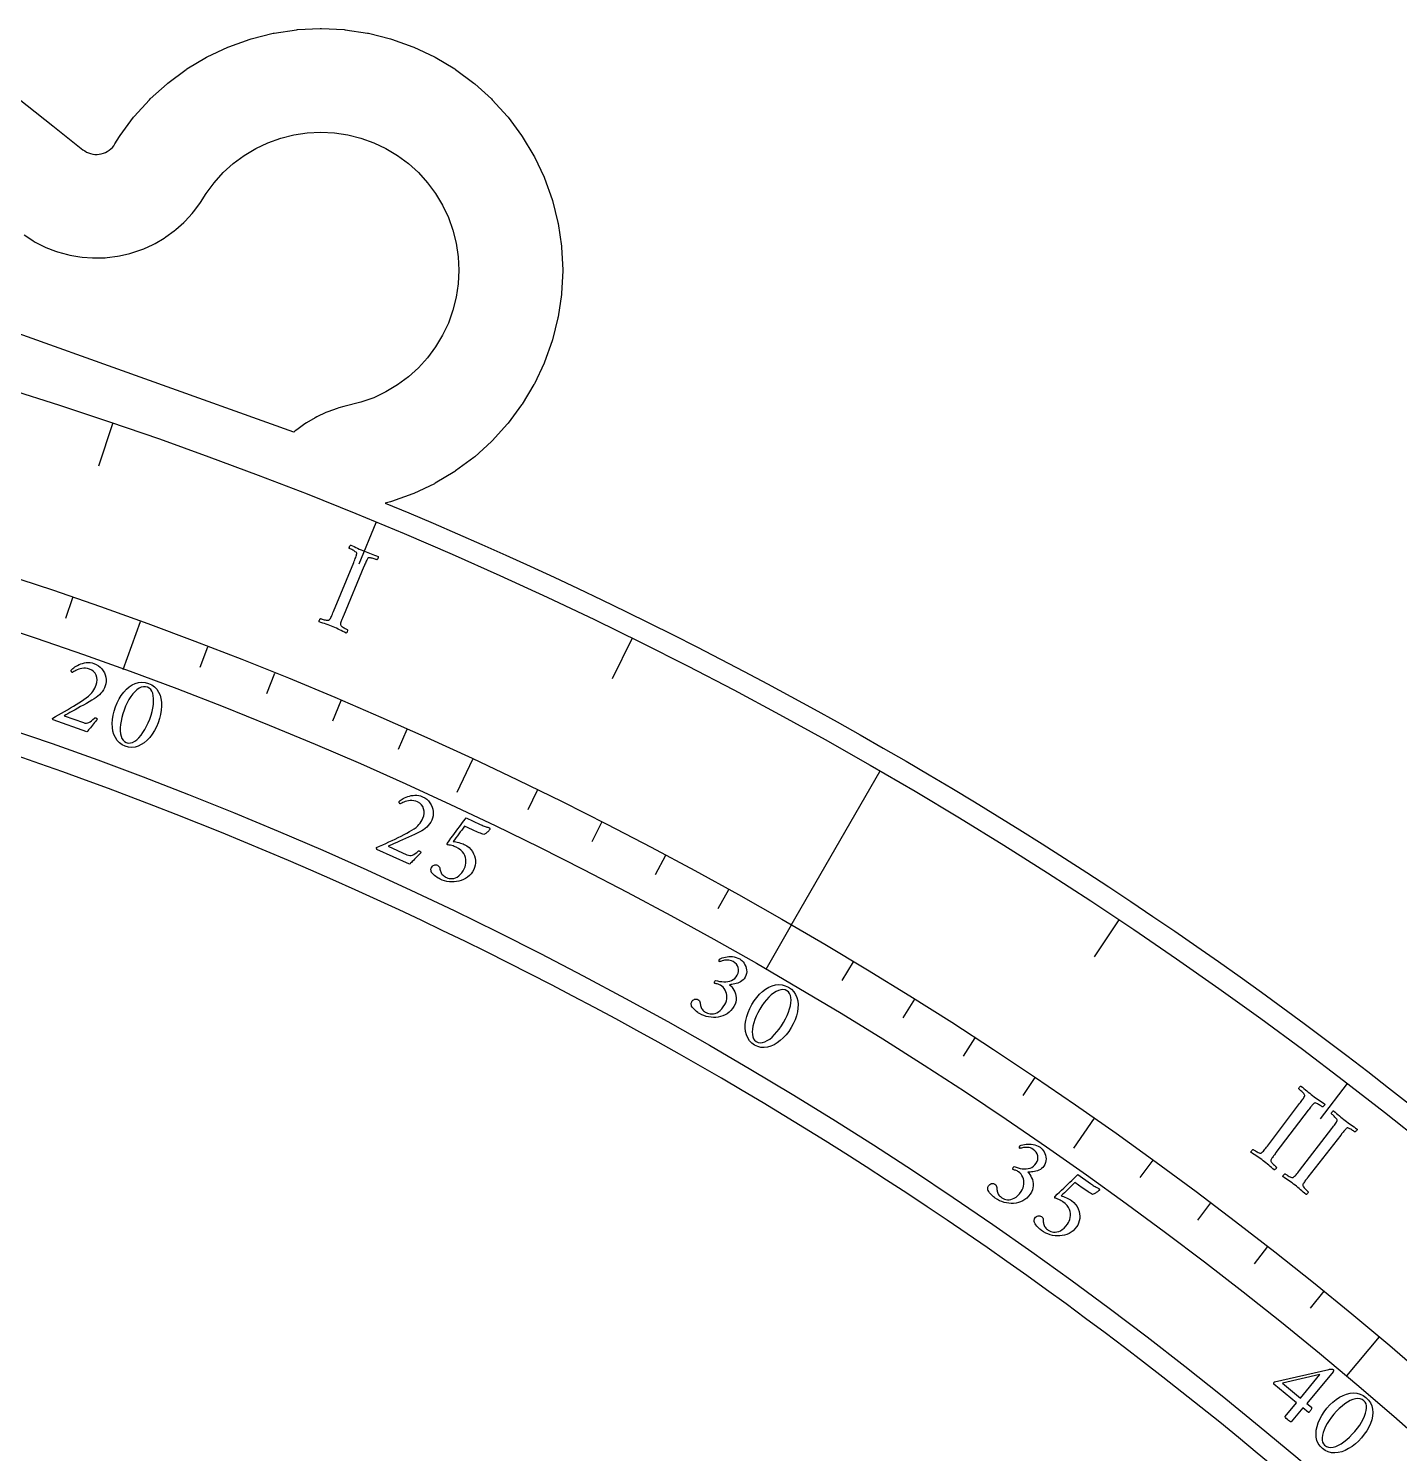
# Model space of a CAD drawing. Header units: millimetres. Extents: x -60 to 60, y -60 to 77.
# Drawn here: x 18.02 to 37.06, y 42.22 to 62.02 of the extents above; entities that cross this region are included whole.
import ezdxf

# ---------------------------------------------------------------- set-up
doc = ezdxf.new("R2010")
doc.units = ezdxf.units.MM
for name, color, linetype in [('CUT_INNER', 6, 'Continuous'), ('CUT_OUTER', 1, 'Continuous'), ('ENGRAVE', 7, 'Continuous'), ('ENGRAVE_FINE', 8, 'Continuous'), ('TEXT', 5, 'Continuous')]:
    doc.layers.add(name, color=color, linetype=linetype)

msp = doc.modelspace()

# ---------------------------------------------------------------- linework, layer by layer
at = {"layer": 'CUT_INNER'}
msp.add_lwpolyline([(35.3464, 42.0077), (35.0879, 42.2238), (34.8282, 42.4383), (34.5671, 42.6512), (34.3048, 42.8625), (34.0411, 43.0722), (33.7762, 43.2802), (33.51, 43.4867), (33.2426, 43.6914), (32.9738, 43.8946), (32.7039, 44.0961), (32.4327, 44.2959), (32.1603, 44.4941), (31.8867, 44.6906), (31.6119, 44.8854), (31.3359, 45.0785), (31.0587, 45.27), (30.7803, 45.4597), (30.5008, 45.6477), (30.2201, 45.834), (29.9383, 46.0185), (29.6554, 46.2014), (29.3714, 46.3825), (29.0862, 46.5618), (28.8, 46.7394), (28.5126, 46.9152), (28.2242, 47.0893), (27.9348, 47.2616), (27.6443, 47.4321), (27.3527, 47.6008), (27.0601, 47.7678), (26.7665, 47.9329), (26.4719, 48.0962), (26.1763, 48.2578), (25.8797, 48.4175), (25.5821, 48.5754), (25.2836, 48.7314), (24.9841, 48.8856), (24.6837, 49.038), (24.3823, 49.1885), (24.08, 49.3372), (23.7769, 49.4841), (23.4728, 49.629), (23.1678, 49.7721), (22.862, 49.9133), (22.5553, 50.0527), (22.2477, 50.1901), (21.9394, 50.3257), (21.6302, 50.4594), (21.3201, 50.5911), (21.0093, 50.721), (20.6977, 50.8489), (20.3853, 50.975), (20.0722, 51.0991), (19.7582, 51.2213), (19.4436, 51.3416), (19.1282, 51.4599), (18.8121, 51.5763), (18.4953, 51.6908), (18.1777, 51.8033), (17.8595, 51.9138)], dxfattribs=at)
at = {"layer": 'CUT_OUTER'}
msp.add_lwpolyline([(17.2807, 61.5175), (18.3589, 60.671), (18.7748, 60.3383), (18.7992, 60.3207), (18.8253, 60.3056), (18.8527, 60.2933), (18.8812, 60.2837), (18.9106, 60.277), (18.9404, 60.2733), (18.9705, 60.2727), (19.0005, 60.275), (19.0301, 60.2803), (19.059, 60.2886), (19.087, 60.2997), (19.1137, 60.3136), (19.1389, 60.3301), (19.1623, 60.349), (19.1836, 60.3701), (19.2028, 60.3933), (19.2195, 60.4183), (19.2825, 60.5233), (19.2906, 60.5355), (19.4783, 60.7886), (19.4876, 60.7999), (19.6992, 61.0333), (19.7096, 61.0437), (19.943, 61.2553), (19.9544, 61.2646), (20.2074, 61.4523), (20.2196, 61.4604), (20.4898, 61.6224), (20.5028, 61.6293), (20.7875, 61.764), (20.8011, 61.7696), (21.0977, 61.8757), (21.1118, 61.88), (21.4174, 61.9566), (21.4318, 61.9594), (21.7434, 62.0056), (21.758, 62.0071), (22.0726, 62.0225), (22.0874, 62.0225), (22.402, 62.0071), (22.4166, 62.0056), (22.7282, 61.9594), (22.7426, 61.9566), (23.0482, 61.88), (23.0623, 61.8757), (23.3589, 61.7696), (23.3725, 61.764), (23.6572, 61.6293), (23.6702, 61.6224), (23.9404, 61.4604), (23.9526, 61.4523), (24.2056, 61.2646), (24.217, 61.2553), (24.4504, 61.0437), (24.4608, 61.0333), (24.6724, 60.7999), (24.6817, 60.7886), (24.8694, 60.5355), (24.8775, 60.5233), (25.0395, 60.2531), (25.0464, 60.2401), (25.1811, 59.9554), (25.1867, 59.9418), (25.2928, 59.6452), (25.2971, 59.6311), (25.3736, 59.3256), (25.3765, 59.3111), (25.4227, 58.9995), (25.4242, 58.9849), (25.4396, 58.6703), (25.4396, 58.6556), (25.4242, 58.3409), (25.4227, 58.3263), (25.3765, 58.0147), (25.3736, 58.0003), (25.2971, 57.6947), (25.2928, 57.6806), (25.1867, 57.384), (25.1811, 57.3704), (25.0464, 57.0857), (25.0395, 57.0727), (24.8775, 56.8025), (24.8694, 56.7903), (24.6817, 56.5373), (24.6724, 56.5259), (24.4608, 56.2925), (24.4504, 56.2821), (24.217, 56.0705), (24.2056, 56.0612), (23.9526, 55.8736), (23.9404, 55.8654), (23.6702, 55.7034), (23.6572, 55.6965), (23.3725, 55.5618), (23.3589, 55.5562), (23.0623, 55.4501), (23.0482, 55.4458), (22.9742, 55.4273), (23.3007, 55.2908), (23.6395, 55.1468), (23.9775, 55.0007), (24.3145, 54.8526), (24.6506, 54.7024), (24.9858, 54.5501), (25.32, 54.3957), (25.6533, 54.2394), (25.9856, 54.0809), (26.317, 53.9205), (26.6473, 53.758), (26.9767, 53.5935), (27.305, 53.4269), (27.6323, 53.2584), (27.9586, 53.0878), (28.2838, 52.9153), (28.608, 52.7407), (28.931, 52.5642), (29.253, 52.3857), (29.5739, 52.2052), (29.8937, 52.0228), (30.2123, 51.8384), (30.5298, 51.652), (30.8462, 51.4637), (31.1614, 51.2735), (31.4754, 51.0813), (31.7882, 50.8872), (32.0999, 50.6912), (32.4103, 50.4933), (32.7195, 50.2935), (33.0275, 50.0918), (33.3342, 49.8882), (33.6397, 49.6827), (33.9439, 49.4754), (34.2468, 49.2662), (34.5485, 49.0551), (34.8488, 48.8422), (35.1479, 48.6274), (35.4456, 48.4109), (35.742, 48.1925), (36.037, 47.9722), (36.3307, 47.7502), (36.623, 47.5264), (36.9139, 47.3008), (37.2034, 47.0734)], dxfattribs=at)
at = {"layer": 'ENGRAVE'}
for points in [[(17.9572, 59.1526), (18.0784, 59.0741), (18.1044, 59.059), (18.2329, 58.9931), (18.2604, 58.9807), (18.3948, 58.928), (18.4233, 58.9184), (18.5624, 58.8794), (18.5917, 58.8728), (18.734, 58.8479), (18.7638, 58.8442), (18.9078, 58.8337), (18.9379, 58.833), (19.0823, 58.837), (19.1123, 58.8393), (19.2555, 58.8578), (19.2851, 58.8631), (19.4258, 58.8958), (19.4547, 58.904), (19.5914, 58.9506), (19.6194, 58.9617), (19.7507, 59.0218), (19.7774, 59.0357), (19.9021, 59.1086), (19.9272, 59.125), (20.044, 59.2101), (20.0674, 59.229), (20.175, 59.3253), (20.1964, 59.3464), (20.2938, 59.453), (20.313, 59.4762), (20.3993, 59.592), (20.416, 59.617), (20.4547, 59.678), (20.485, 59.7286), (20.5972, 59.8798), (20.7236, 60.0193), (20.8631, 60.1457), (21.0143, 60.2579), (21.1757, 60.3547), (21.3459, 60.4352), (21.5232, 60.4986), (21.7058, 60.5443), (21.892, 60.5719), (22.08, 60.5812), (22.268, 60.5719), (22.4542, 60.5443), (22.6368, 60.4986), (22.8141, 60.4352), (22.9843, 60.3547), (23.1457, 60.2579), (23.2969, 60.1457), (23.4364, 60.0193), (23.5628, 59.8798), (23.675, 59.7286), (23.7718, 59.5672), (23.8522, 59.397), (23.9157, 59.2198), (23.9614, 59.0371), (23.989, 58.8509), (23.9983, 58.6629), (23.989, 58.4749), (23.9614, 58.2887), (23.9157, 58.1061), (23.8522, 57.9288), (23.7718, 57.7586), (23.675, 57.5972), (23.5628, 57.446), (23.4364, 57.3065), (23.2969, 57.1801), (23.1457, 57.0679), (22.9843, 56.9712), (22.8141, 56.8907), (22.6368, 56.8272), (22.3982, 56.7675), (22.332, 56.7492), (22.3046, 56.7409), (22.1751, 56.695), (22.1487, 56.6842), (22.0242, 56.6262), (21.9989, 56.6129), (21.8805, 56.5432), (21.8566, 56.5276), (21.7454, 56.447), (21.7231, 56.4291), (21.7045, 56.4128), (17.5622, 57.8949)], [(19.5723, 53.7745), (19.3305, 53.1102)], [(24.1846, 51.864), (23.9712, 51.4064)], [(28.6128, 49.5588), (29.847, 51.6965)], [(28.6128, 49.5588), (28.2594, 48.9467)], [(32.8233, 46.8765), (32.5337, 46.4629)], [(36.7839, 43.8374), (36.3295, 43.2959)]]:
    msp.add_lwpolyline(points, dxfattribs=at)
for radius in [59.694, 57.2256, 57.2256, 56.5187, 55.206]:
    msp.add_circle((0, 0), radius, dxfattribs=at)
at = {"layer": 'ENGRAVE_FINE'}
for points in [[(19.188, 56.526), (18.9896, 55.9417)], [(22.8439, 55.1501), (22.6078, 54.5799)], [(18.6308, 54.1079), (18.5322, 53.8214)], [(26.402, 53.5379), (26.129, 52.9845)], [(20.5078, 53.4247), (20.3993, 53.1419)], [(21.4371, 53.0587), (21.3236, 52.7778)], [(22.3598, 52.6764), (22.2415, 52.3976)], [(23.2757, 52.2782), (23.1525, 52.0014)], [(25.0861, 51.434), (24.9533, 51.1617)], [(25.9799, 50.9884), (25.8423, 50.7185)], [(26.8658, 50.5272), (26.7236, 50.2597)], [(27.7435, 50.0506), (27.5967, 49.7857)], [(33.1642, 49.6337), (32.8214, 49.1206)], [(29.4734, 49.0519), (29.3173, 48.7922)], [(30.3249, 48.5301), (30.1644, 48.2732)], [(31.1673, 47.9934), (31.0023, 47.7394)], [(32.0001, 47.4422), (31.8307, 47.191)], [(36.3394, 47.3584), (35.9637, 46.8689)], [(33.6364, 46.2965), (33.4583, 46.0514)], [(34.4392, 45.7024), (34.2569, 45.4605)], [(35.2316, 45.0944), (35.0451, 44.8557)], [(36.0132, 44.4726), (35.8226, 44.2372)]]:
    msp.add_lwpolyline(points, dxfattribs=at)
at = {"layer": 'TEXT'}
for points in [[(22.685, 54.757), (22.709, 54.7472), (22.7329, 54.7378), (22.7565, 54.7289), (22.78, 54.7204), (22.8036, 54.7119), (22.8277, 54.7032), (22.8523, 54.694), (22.8773, 54.6846), (22.8785, 54.6795), (22.8783, 54.6736), (22.8766, 54.6668), (22.8735, 54.6592), (22.8697, 54.6519), (22.8658, 54.6461), (22.862, 54.6417), (22.8581, 54.6387), (22.852, 54.6411), (22.8437, 54.644), (22.8332, 54.6475), (22.8205, 54.6515), (22.8069, 54.6556), (22.7935, 54.6592), (22.7804, 54.6623), (22.7676, 54.6649), (22.7561, 54.6665), (22.7468, 54.6664), (22.7397, 54.6646), (22.7349, 54.6612), (22.729, 54.6533), (22.7231, 54.644), (22.7172, 54.6332), (22.7113, 54.621), (22.7054, 54.6077), (22.6993, 54.5938), (22.693, 54.5792), (22.6866, 54.5639), (22.6856, 54.5614), (22.6846, 54.559), (22.6836, 54.5565), (22.6826, 54.5541), (22.6815, 54.5516), (22.6805, 54.5491), (22.6795, 54.5467), (22.6785, 54.5442), (22.394, 53.8601), (22.393, 53.8576), (22.392, 53.8552), (22.3909, 53.8527), (22.3899, 53.8502), (22.3889, 53.8478), (22.3879, 53.8453), (22.3868, 53.8429), (22.3858, 53.8404), (22.3795, 53.8251), (22.3737, 53.8106), (22.3682, 53.7967), (22.3631, 53.7835), (22.3587, 53.771), (22.3553, 53.7595), (22.3529, 53.7489), (22.3514, 53.7392), (22.3526, 53.7341), (22.3564, 53.7281), (22.3626, 53.7212), (22.3714, 53.7136), (22.3818, 53.7057), (22.3928, 53.6982), (22.4044, 53.691), (22.4166, 53.6842), (22.4282, 53.6781), (22.4379, 53.6731), (22.4456, 53.6693), (22.4515, 53.6667), (22.452, 53.6619), (22.4516, 53.6561), (22.4501, 53.6492), (22.4476, 53.6414), (22.4444, 53.6338), (22.4407, 53.6279), (22.4367, 53.6235), (22.4323, 53.6208), (22.4087, 53.6325), (22.3857, 53.6439), (22.3631, 53.6549), (22.3409, 53.6657), (22.3188, 53.6761), (22.2962, 53.6864), (22.2732, 53.6965), (22.2498, 53.7064), (22.2267, 53.7158), (22.2034, 53.7249), (22.1797, 53.7338), (22.1557, 53.7424), (22.1313, 53.7509), (22.1068, 53.7594), (22.082, 53.7679), (22.0569, 53.7763), (22.0557, 53.7814), (22.0559, 53.7873), (22.0575, 53.794), (22.0606, 53.8017), (22.0644, 53.809), (22.0682, 53.8149), (22.072, 53.8193), (22.0758, 53.8223), (22.0818, 53.8201), (22.0899, 53.8172), (22.1003, 53.8139), (22.1128, 53.81), (22.1263, 53.8062), (22.1398, 53.803), (22.1531, 53.8005), (22.1664, 53.7985), (22.1782, 53.7976), (22.1874, 53.798), (22.194, 53.7998), (22.1978, 53.8029), (22.2051, 53.8122), (22.2122, 53.8234), (22.2193, 53.8362), (22.2262, 53.8508), (22.2331, 53.8665), (22.2402, 53.8829), (22.2474, 53.9), (22.2548, 53.9178), (22.5375, 54.6026), (22.5448, 54.6205), (22.5518, 54.6378), (22.5584, 54.6547), (22.5648, 54.6711), (22.5703, 54.6867), (22.5744, 54.701), (22.5772, 54.7141), (22.5786, 54.7259), (22.5783, 54.7315), (22.5749, 54.7376), (22.5685, 54.7442), (22.559, 54.7514), (22.5477, 54.7587), (22.536, 54.7659), (22.5238, 54.7729), (22.5112, 54.7796), (22.4994, 54.7858), (22.4895, 54.7907), (22.4816, 54.7945), (22.4756, 54.7972), (22.475, 54.802), (22.4754, 54.8078), (22.4768, 54.8147), (22.4792, 54.8226), (22.4824, 54.8301), (22.486, 54.8361), (22.49, 54.8405), (22.4945, 54.8432), (22.519, 54.8321), (22.5433, 54.821), (22.5673, 54.8098), (22.5911, 54.7987), (22.6147, 54.7877), (22.6382, 54.777), (22.6616, 54.7668), (22.685, 54.757)], [(18.9782, 52.4232), (18.9649, 52.4084), (18.951, 52.3926), (18.9366, 52.3758), (18.9215, 52.3578), (18.9065, 52.3397), (18.8922, 52.3222), (18.8784, 52.3054), (18.8654, 52.2892), (18.8536, 52.2746), (18.844, 52.2626), (18.8365, 52.2532), (18.8311, 52.2464), (18.3619, 52.4132), (18.3603, 52.4155), (18.3588, 52.4184), (18.3574, 52.4217), (18.356, 52.4254), (18.355, 52.4292), (18.3544, 52.4325), (18.3544, 52.4353), (18.3548, 52.4376), (18.3949, 52.46), (18.4356, 52.483), (18.477, 52.5066), (18.5189, 52.5306), (18.5608, 52.555), (18.602, 52.5794), (18.6424, 52.6039), (18.6822, 52.6284), (18.7203, 52.6525), (18.7561, 52.6759), (18.7895, 52.6986), (18.8205, 52.7206), (18.8502, 52.7435), (18.8755, 52.7658), (18.8964, 52.7875), (18.9128, 52.8087), (18.9263, 52.8301), (18.9386, 52.8525), (18.9495, 52.876), (18.9591, 52.9006), (18.9685, 52.935), (18.9714, 52.9685), (18.968, 53.0012), (18.9582, 53.033), (18.9427, 53.0619), (18.9222, 53.086), (18.8966, 53.1051), (18.866, 53.1193), (18.8388, 53.1273), (18.8124, 53.1316), (18.7867, 53.1324), (18.7617, 53.1295), (18.738, 53.1243), (18.716, 53.1178), (18.6958, 53.1101), (18.6773, 53.1012), (18.6611, 53.0922), (18.6476, 53.0842), (18.6368, 53.0772), (18.6288, 53.0712), (18.6247, 53.0732), (18.6209, 53.0765), (18.6175, 53.0809), (18.6144, 53.0864), (18.6118, 53.0921), (18.6102, 53.0967), (18.6096, 53.1003), (18.6099, 53.1029), (18.6155, 53.1092), (18.6237, 53.1171), (18.6346, 53.1265), (18.6481, 53.1374), (18.6638, 53.1489), (18.6816, 53.1601), (18.7013, 53.171), (18.723, 53.1816), (18.7462, 53.1912), (18.7702, 53.1991), (18.7952, 53.2053), (18.8211, 53.2098), (18.8475, 53.2118), (18.8743, 53.2104), (18.9014, 53.2057), (18.9287, 53.1976), (18.9604, 53.184), (18.9891, 53.1668), (19.0149, 53.1461), (19.0376, 53.1217), (19.057, 53.095), (19.0728, 53.0668), (19.0848, 53.0374), (19.0932, 53.0066), (19.0976, 52.9754), (19.0977, 52.9448), (19.0936, 52.9147), (19.0851, 52.8852), (19.0734, 52.8568), (19.0594, 52.8303), (19.0431, 52.8056), (19.0244, 52.7827), (19.0038, 52.7615), (18.9816, 52.7419), (18.9579, 52.7238), (18.9325, 52.7072), (18.8974, 52.6862), (18.8606, 52.6647), (18.8223, 52.6427), (18.7823, 52.6202), (18.7421, 52.5978), (18.7031, 52.5761), (18.6653, 52.5552), (18.6286, 52.535), (18.5944, 52.5162), (18.5638, 52.4993), (18.5369, 52.4843), (18.5136, 52.4713), (18.7834, 52.3753), (18.8032, 52.37), (18.8224, 52.3686), (18.8409, 52.371), (18.8587, 52.3774), (18.8766, 52.3874), (18.8953, 52.401), (18.9148, 52.4181), (18.935, 52.4388), (18.9384, 52.4417), (18.9425, 52.4431), (18.9475, 52.4431), (18.9534, 52.4416), (18.9557, 52.4405), (18.9587, 52.4389), (18.9622, 52.4366), (18.9663, 52.4338), (18.9703, 52.4307), (18.9736, 52.428), (18.9762, 52.4254), (18.9782, 52.4232)], [(19.6855, 52.9206), (19.7307, 52.8995), (19.7693, 52.8724), (19.8012, 52.8392), (19.8266, 52.7999), (19.8457, 52.7559), (19.8589, 52.7085), (19.8662, 52.6576), (19.8675, 52.6033), (19.8633, 52.547), (19.854, 52.49), (19.8394, 52.4322), (19.8197, 52.3737), (19.7957, 52.3168), (19.7683, 52.2639), (19.7374, 52.215), (19.7031, 52.1701), (19.6661, 52.1302), (19.627, 52.0967), (19.586, 52.0694), (19.5429, 52.0484), (19.4984, 52.035), (19.4533, 52.0304), (19.4074, 52.0347), (19.3608, 52.0477), (19.3182, 52.0678), (19.2815, 52.0943), (19.2506, 52.1272), (19.2256, 52.1665), (19.2064, 52.2106), (19.1927, 52.2582), (19.1848, 52.3093), (19.1824, 52.3637), (19.1856, 52.4203), (19.1939, 52.4776), (19.2076, 52.5356), (19.2266, 52.5943), (19.2499, 52.6515), (19.2768, 52.7047), (19.3072, 52.7539), (19.3411, 52.7992), (19.378, 52.8392), (19.4171, 52.8728), (19.4584, 52.9), (19.502, 52.9207), (19.547, 52.9338), (19.5926, 52.9381), (19.6388, 52.9337), (19.6855, 52.9206)], [(19.674, 52.868), (19.645, 52.8751), (19.6157, 52.8749), (19.5859, 52.8674), (19.5558, 52.8527), (19.5258, 52.8316), (19.4967, 52.8053), (19.4682, 52.7736), (19.4405, 52.7366), (19.4141, 52.6952), (19.3897, 52.6504), (19.3672, 52.6021), (19.3465, 52.5503), (19.3289, 52.4981), (19.3148, 52.447), (19.3043, 52.3971), (19.2974, 52.3483), (19.294, 52.302), (19.2943, 52.2593), (19.2982, 52.2203), (19.3056, 52.1851), (19.3168, 52.1547), (19.332, 52.1303), (19.351, 52.112), (19.3739, 52.0997), (19.4043, 52.0923), (19.4346, 52.0925), (19.4648, 52.1005), (19.495, 52.1162), (19.5248, 52.1385), (19.5537, 52.1661), (19.5819, 52.1993), (19.6092, 52.2378), (19.6353, 52.2805), (19.6596, 52.3261), (19.6821, 52.3745), (19.7028, 52.4257), (19.721, 52.4782), (19.7355, 52.5291), (19.7462, 52.5783), (19.7533, 52.6258), (19.7566, 52.6707), (19.7562, 52.7121), (19.752, 52.7499), (19.7441, 52.7842), (19.7323, 52.8138), (19.7168, 52.8377), (19.6973, 52.8558), (19.674, 52.868)], [(23.4749, 50.5696), (23.4604, 50.5561), (23.4452, 50.5416), (23.4293, 50.526), (23.4128, 50.5095), (23.3963, 50.4927), (23.3805, 50.4765), (23.3653, 50.461), (23.3509, 50.446), (23.3379, 50.4325), (23.3273, 50.4214), (23.319, 50.4127), (23.3131, 50.4064), (22.8601, 50.6134), (22.8588, 50.6159), (22.8575, 50.6188), (22.8564, 50.6222), (22.8554, 50.6261), (22.8546, 50.6299), (22.8544, 50.6333), (22.8546, 50.6361), (22.8552, 50.6383), (22.8971, 50.6572), (22.9397, 50.6765), (22.9829, 50.6964), (23.0268, 50.7167), (23.0707, 50.7373), (23.1138, 50.7581), (23.1562, 50.7789), (23.1979, 50.7998), (23.2381, 50.8206), (23.2758, 50.8408), (23.311, 50.8605), (23.3438, 50.8796), (23.3754, 50.8999), (23.4025, 50.9199), (23.4252, 50.9397), (23.4434, 50.9594), (23.4587, 50.9795), (23.4729, 51.0008), (23.4858, 51.0232), (23.4976, 51.0469), (23.5099, 51.0803), (23.5157, 51.1135), (23.5152, 51.1463), (23.5082, 51.1789), (23.4953, 51.2091), (23.4769, 51.2348), (23.4531, 51.2561), (23.4238, 51.2729), (23.3975, 51.2832), (23.3716, 51.2898), (23.346, 51.2928), (23.3209, 51.2922), (23.2968, 51.289), (23.2743, 51.2845), (23.2535, 51.2786), (23.2343, 51.2713), (23.2173, 51.2637), (23.2032, 51.2569), (23.1919, 51.2509), (23.1833, 51.2456), (23.1795, 51.248), (23.176, 51.2516), (23.173, 51.2562), (23.1703, 51.2621), (23.1683, 51.2679), (23.1671, 51.2727), (23.1668, 51.2763), (23.1673, 51.2789), (23.1734, 51.2847), (23.1823, 51.2918), (23.1939, 51.3002), (23.2083, 51.3099), (23.225, 51.32), (23.2437, 51.3296), (23.2643, 51.3388), (23.2869, 51.3474), (23.3108, 51.355), (23.3354, 51.3608), (23.3608, 51.3648), (23.387, 51.367), (23.4135, 51.3667), (23.4401, 51.3629), (23.4666, 51.3559), (23.4932, 51.3454), (23.5236, 51.3291), (23.5507, 51.3095), (23.5745, 51.2866), (23.595, 51.2604), (23.612, 51.232), (23.6253, 51.2026), (23.6347, 51.1722), (23.6404, 51.1408), (23.642, 51.1093), (23.6395, 51.0788), (23.6327, 51.0492), (23.6218, 51.0205), (23.6076, 50.9933), (23.5913, 50.9681), (23.5729, 50.9449), (23.5523, 50.9238), (23.53, 50.9044), (23.5062, 50.8868), (23.4809, 50.8708), (23.4542, 50.8566), (23.4174, 50.8387), (23.3789, 50.8205), (23.3388, 50.802), (23.297, 50.783), (23.255, 50.7642), (23.2142, 50.746), (23.1747, 50.7284), (23.1365, 50.7115), (23.1007, 50.6957), (23.0688, 50.6815), (23.0407, 50.669), (23.0164, 50.658), (23.2768, 50.5389), (23.296, 50.5319), (23.315, 50.5288), (23.3336, 50.5296), (23.3519, 50.5344), (23.3706, 50.5428), (23.3904, 50.5547), (23.4113, 50.5701), (23.4333, 50.5889), (23.4369, 50.5915), (23.4412, 50.5926), (23.4461, 50.5922), (23.4518, 50.5901), (23.4541, 50.5889), (23.4569, 50.587), (23.4602, 50.5844), (23.464, 50.5812), (23.4677, 50.5779), (23.4708, 50.5748), (23.4732, 50.5721), (23.4749, 50.5696)], [(24.0705, 50.6825), (24.107, 50.6625), (24.1385, 50.6395), (24.1649, 50.6136), (24.1863, 50.5847), (24.203, 50.554), (24.2156, 50.5225), (24.224, 50.4902), (24.2281, 50.4571), (24.2283, 50.4244), (24.2245, 50.393), (24.2168, 50.3629), (24.2053, 50.3342), (24.1878, 50.3025), (24.1676, 50.2741), (24.1445, 50.249), (24.1186, 50.2272), (24.0906, 50.2086), (24.0612, 50.1931), (24.0305, 50.1808), (23.9985, 50.1715), (23.9656, 50.1652), (23.9324, 50.1618), (23.8988, 50.1614), (23.865, 50.1638), (23.8313, 50.169), (23.7986, 50.1769), (23.7667, 50.1874), (23.7356, 50.2006), (23.7224, 50.2074), (23.708, 50.2159), (23.6925, 50.226), (23.6758, 50.2378), (23.6593, 50.2508), (23.6442, 50.2644), (23.6305, 50.2787), (23.6182, 50.2936), (23.6164, 50.2977), (23.6146, 50.3034), (23.6128, 50.3108), (23.611, 50.3199), (23.6098, 50.3295), (23.61, 50.3387), (23.6117, 50.3474), (23.6147, 50.3557), (23.6221, 50.3686), (23.6309, 50.3792), (23.6411, 50.3875), (23.6528, 50.3934), (23.6651, 50.397), (23.6769, 50.3981), (23.6882, 50.3968), (23.6991, 50.393), (23.7112, 50.3857), (23.7206, 50.3765), (23.7273, 50.3654), (23.7314, 50.3524), (23.7344, 50.3386), (23.7377, 50.3255), (23.7414, 50.3128), (23.7454, 50.3007), (23.7512, 50.2875), (23.7584, 50.2752), (23.7673, 50.2639), (23.7778, 50.2535), (23.7892, 50.2442), (23.801, 50.2358), (23.8131, 50.2283), (23.8256, 50.2219), (23.8436, 50.2148), (23.8627, 50.2102), (23.8831, 50.2079), (23.9048, 50.208), (23.9271, 50.2112), (23.9495, 50.2183), (23.972, 50.2292), (23.9947, 50.2439), (24.0167, 50.2631), (24.0376, 50.2876), (24.0573, 50.3172), (24.0758, 50.352), (24.0845, 50.3735), (24.0908, 50.3967), (24.0947, 50.4215), (24.0963, 50.448), (24.0946, 50.4753), (24.0891, 50.5023), (24.0796, 50.5292), (24.0663, 50.5559), (24.0481, 50.5814), (24.0241, 50.6048), (23.9945, 50.6261), (23.959, 50.6453), (23.9472, 50.6504), (23.9331, 50.6557), (23.9169, 50.661), (23.8984, 50.6665), (23.88, 50.6714), (23.8641, 50.6747), (23.8505, 50.6767), (23.8393, 50.6772), (23.8375, 50.6785), (23.8362, 50.6805), (23.8353, 50.6832), (23.8348, 50.6867), (23.8348, 50.6904), (23.8352, 50.694), (23.8361, 50.6976), (23.8374, 50.701), (23.8621, 50.7343), (23.8869, 50.7677), (23.9116, 50.8011), (23.9364, 50.8344), (23.9607, 50.8672), (23.9842, 50.8988), (24.0069, 50.9293), (24.0287, 50.9587), (24.0491, 50.9861), (24.0673, 51.0111), (24.0834, 51.0334), (24.0973, 51.0532), (24.2922, 50.9607), (24.3059, 50.9544), (24.3199, 50.9484), (24.3342, 50.9425), (24.3489, 50.937), (24.3631, 50.9318), (24.3762, 50.9274), (24.3882, 50.9235), (24.399, 50.9203), (24.408, 50.9178), (24.4144, 50.9161), (24.4183, 50.915), (24.4196, 50.9146), (24.4219, 50.9111), (24.424, 50.908), (24.426, 50.905), (24.4278, 50.9024), (24.4292, 50.8999), (24.4298, 50.8974), (24.4296, 50.8948), (24.4287, 50.8922), (24.4271, 50.8895), (24.4241, 50.8856), (24.4198, 50.8803), (24.4141, 50.8737), (24.4073, 50.8664), (24.3999, 50.859), (24.3918, 50.8513), (24.383, 50.8435), (24.3737, 50.836), (24.3644, 50.8294), (24.355, 50.8237), (24.3454, 50.8188), (24.3306, 50.8242), (24.3145, 50.8303), (24.297, 50.8371), (24.2781, 50.8444), (24.2578, 50.8527), (24.236, 50.862), (24.2127, 50.8725), (24.1878, 50.8842), (24.077, 50.9367), (24.057, 50.9099), (24.037, 50.8829), (24.0169, 50.8556), (23.9968, 50.828), (23.9768, 50.8006), (23.9572, 50.7741), (23.9377, 50.7483), (23.9186, 50.7233), (23.9355, 50.7216), (23.9544, 50.7185), (23.9751, 50.714), (23.9978, 50.708), (24.02, 50.7014), (24.0396, 50.695), (24.0564, 50.6887), (24.0705, 50.6825)], [(27.8984, 49.0913), (27.9144, 49.0807), (27.9299, 49.0672), (27.9449, 49.051), (27.9593, 49.0319), (27.9722, 49.0108), (27.9825, 48.9883), (27.9901, 48.9644), (27.9951, 48.9391), (27.9964, 48.9131), (27.9932, 48.8873), (27.9853, 48.8615), (27.9729, 48.8357), (27.9605, 48.8169), (27.946, 48.8004), (27.9295, 48.7861), (27.9109, 48.774), (27.8912, 48.7638), (27.8711, 48.7554), (27.8507, 48.7486), (27.83, 48.7435), (27.8098, 48.7396), (27.7912, 48.7367), (27.774, 48.7345), (27.7582, 48.7333), (27.7745, 48.719), (27.79, 48.7019), (27.8048, 48.6821), (27.8188, 48.6595), (27.8311, 48.6347), (27.8404, 48.6085), (27.8469, 48.5809), (27.8505, 48.5518), (27.8502, 48.5218), (27.8448, 48.4916), (27.8346, 48.4612), (27.8194, 48.4305), (27.7996, 48.4002), (27.7773, 48.3733), (27.7525, 48.35), (27.7251, 48.3301), (27.6958, 48.3136), (27.6654, 48.3003), (27.6339, 48.2902), (27.6012, 48.2833), (27.568, 48.2794), (27.5346, 48.2785), (27.5011, 48.2805), (27.4675, 48.2854), (27.4343, 48.2931), (27.4023, 48.3033), (27.3712, 48.3161), (27.3412, 48.3315), (27.3285, 48.3393), (27.3148, 48.3488), (27.3, 48.3601), (27.2843, 48.373), (27.2687, 48.3872), (27.2546, 48.4019), (27.242, 48.4171), (27.2308, 48.4329), (27.2294, 48.4371), (27.2281, 48.4429), (27.2268, 48.4504), (27.2256, 48.4596), (27.2251, 48.4693), (27.226, 48.4785), (27.2283, 48.487), (27.232, 48.4951), (27.2402, 48.5074), (27.2498, 48.5173), (27.2606, 48.5248), (27.2727, 48.5299), (27.2852, 48.5326), (27.297, 48.5328), (27.3082, 48.5307), (27.3188, 48.5261), (27.3303, 48.518), (27.339, 48.5081), (27.345, 48.4965), (27.3481, 48.4832), (27.3501, 48.4693), (27.3524, 48.4559), (27.3552, 48.4431), (27.3583, 48.4307), (27.363, 48.4171), (27.3694, 48.4043), (27.3774, 48.3923), (27.3871, 48.3813), (27.3978, 48.3711), (27.409, 48.3619), (27.4205, 48.3536), (27.4325, 48.3462), (27.4499, 48.3379), (27.4686, 48.3318), (27.4888, 48.3281), (27.5104, 48.3266), (27.5329, 48.3282), (27.5558, 48.3335), (27.579, 48.3428), (27.6027, 48.3558), (27.6261, 48.3734), (27.6487, 48.3962), (27.6705, 48.4243), (27.6915, 48.4577), (27.7043, 48.4834), (27.7134, 48.5093), (27.7186, 48.5354), (27.7201, 48.5615), (27.7183, 48.5872), (27.7136, 48.6119), (27.7061, 48.6355), (27.6957, 48.6581), (27.6828, 48.6789), (27.6677, 48.6971), (27.6503, 48.7127), (27.6307, 48.7257), (27.6201, 48.7312), (27.609, 48.7359), (27.5973, 48.7398), (27.5851, 48.743), (27.5733, 48.7458), (27.5631, 48.7483), (27.5543, 48.7506), (27.547, 48.7527), (27.5466, 48.76), (27.5475, 48.7672), (27.5497, 48.7744), (27.5531, 48.7815), (27.5556, 48.7856), (27.5581, 48.7889), (27.5605, 48.7914), (27.5629, 48.793), (27.5915, 48.7854), (27.6203, 48.7797), (27.6493, 48.7757), (27.6784, 48.7735), (27.707, 48.7737), (27.7344, 48.7768), (27.7606, 48.7829), (27.7856, 48.7918), (27.8088, 48.8043), (27.8298, 48.8209), (27.8486, 48.8417), (27.8651, 48.8667), (27.8766, 48.8919), (27.8825, 48.9176), (27.8829, 48.9437), (27.8777, 48.9702), (27.8673, 48.9956), (27.852, 49.0181), (27.8319, 49.0378), (27.807, 49.0547), (27.7868, 49.0646), (27.7666, 49.0714), (27.7464, 49.0751), (27.7261, 49.0758), (27.7066, 49.0744), (27.6885, 49.0719), (27.6719, 49.0684), (27.6568, 49.0639), (27.6436, 49.0594), (27.6328, 49.056), (27.6244, 49.0536), (27.6185, 49.0523), (27.6162, 49.0543), (27.6146, 49.0575), (27.6136, 49.0618), (27.6132, 49.0672), (27.6135, 49.073), (27.6144, 49.0784), (27.6159, 49.0835), (27.6182, 49.0882), (27.6369, 49.097), (27.6569, 49.1048), (27.6781, 49.1116), (27.7006, 49.1174), (27.7241, 49.1217), (27.7481, 49.1242), (27.7727, 49.1248), (27.7979, 49.1236), (27.8233, 49.1201), (27.8485, 49.1135), (27.8735, 49.1039), (27.8984, 49.0913)], [(28.576, 48.6983), (28.6169, 48.6697), (28.6501, 48.6362), (28.6758, 48.598), (28.694, 48.5549), (28.7052, 48.5082), (28.71, 48.4592), (28.7083, 48.4079), (28.7002, 48.3542), (28.6863, 48.2995), (28.6671, 48.2449), (28.6428, 48.1905), (28.6132, 48.1364), (28.5797, 48.0845), (28.5435, 48.0372), (28.5046, 47.9944), (28.463, 47.9561), (28.4196, 47.9233), (28.3754, 47.897), (28.3302, 47.8773), (28.2841, 47.8641), (28.238, 47.8586), (28.1927, 47.8619), (28.1483, 47.8741), (28.1047, 47.895), (28.0662, 47.9222), (28.0346, 47.9547), (28.01, 47.9924), (27.9922, 48.0354), (27.9809, 48.0823), (27.9757, 48.1315), (27.9767, 48.1832), (27.9839, 48.2372), (27.9968, 48.2924), (28.015, 48.3473), (28.0385, 48.4021), (28.0674, 48.4567), (28.1003, 48.5089), (28.136, 48.5566), (28.1745, 48.5998), (28.2158, 48.6385), (28.259, 48.6715), (28.3034, 48.6978), (28.3488, 48.7174), (28.3953, 48.7302), (28.4419, 48.7353), (28.4875, 48.7317), (28.5323, 48.7193), (28.576, 48.6983)], [(28.5555, 48.6485), (28.5282, 48.6605), (28.4993, 48.6654), (28.4687, 48.6632), (28.4365, 48.6539), (28.4033, 48.6384), (28.37, 48.6175), (28.3365, 48.5912), (28.3028, 48.5596), (28.2696, 48.5235), (28.2378, 48.4835), (28.2072, 48.4399), (28.1779, 48.3925), (28.1514, 48.3441), (28.1287, 48.2963), (28.1097, 48.2489), (28.0944, 48.2021), (28.083, 48.157), (28.0759, 48.1149), (28.0729, 48.0759), (28.0742, 48.0399), (28.0799, 48.008), (28.0906, 47.9814), (28.1061, 47.96), (28.1266, 47.944), (28.1552, 47.9314), (28.1851, 47.9264), (28.2162, 47.929), (28.2487, 47.9392), (28.2819, 47.9559), (28.3152, 47.9782), (28.3487, 48.0059), (28.3823, 48.0391), (28.4154, 48.0766), (28.4472, 48.1173), (28.4778, 48.161), (28.5071, 48.2079), (28.5341, 48.2565), (28.5572, 48.304), (28.5764, 48.3506), (28.5916, 48.3962), (28.6026, 48.4398), (28.6094, 48.4807), (28.6118, 48.5186), (28.61, 48.5538), (28.6036, 48.585), (28.5924, 48.6112), (28.5764, 48.6324), (28.5555, 48.6485)], [(35.8579, 47.1926), (35.8787, 47.177), (35.8994, 47.1619), (35.92, 47.1473), (35.9405, 47.1331), (35.9612, 47.1189), (35.9823, 47.1043), (36.0037, 47.0892), (36.0256, 47.0737), (36.0255, 47.0685), (36.0237, 47.0628), (36.0204, 47.0567), (36.0154, 47.0501), (36.0099, 47.0441), (36.0047, 47.0394), (35.9998, 47.0361), (35.9953, 47.0342), (35.99, 47.038), (35.9828, 47.043), (35.9735, 47.049), (35.9623, 47.0562), (35.9501, 47.0636), (35.9381, 47.0704), (35.9262, 47.0768), (35.9145, 47.0826), (35.9037, 47.087), (35.8947, 47.0893), (35.8874, 47.0894), (35.8819, 47.0873), (35.8742, 47.0812), (35.8661, 47.0736), (35.8577, 47.0647), (35.8489, 47.0544), (35.8398, 47.043), (35.8303, 47.0311), (35.8206, 47.0186), (35.8105, 47.0055), (35.8089, 47.0033), (35.8073, 47.0012), (35.8056, 46.9991), (35.804, 46.997), (35.8024, 46.9949), (35.8008, 46.9927), (35.7992, 46.9906), (35.7976, 46.9885), (35.3486, 46.3991), (35.3469, 46.397), (35.3453, 46.3949), (35.3437, 46.3928), (35.3421, 46.3907), (35.3405, 46.3885), (35.3389, 46.3864), (35.3373, 46.3843), (35.3356, 46.3822), (35.3257, 46.369), (35.3163, 46.3564), (35.3075, 46.3444), (35.2992, 46.3329), (35.2918, 46.322), (35.2856, 46.3117), (35.2805, 46.3021), (35.2767, 46.2931), (35.2765, 46.2878), (35.2786, 46.281), (35.2829, 46.2728), (35.2895, 46.2632), (35.2975, 46.253), (35.3062, 46.2429), (35.3156, 46.233), (35.3257, 46.2232), (35.3354, 46.2144), (35.3435, 46.2072), (35.35, 46.2015), (35.355, 46.1975), (35.3543, 46.1927), (35.3524, 46.1872), (35.3492, 46.1809), (35.3448, 46.174), (35.3397, 46.1675), (35.3347, 46.1627), (35.3297, 46.1595), (35.3248, 46.158), (35.305, 46.1753), (35.2855, 46.1922), (35.2665, 46.2086), (35.2478, 46.2246), (35.2291, 46.2404), (35.2098, 46.256), (35.1901, 46.2716), (35.17, 46.2872), (35.1501, 46.3021), (35.1298, 46.3168), (35.1092, 46.3314), (35.0881, 46.3459), (35.0668, 46.3603), (35.0452, 46.3748), (35.0233, 46.3893), (35.0012, 46.4038), (35.0013, 46.409), (35.0031, 46.4147), (35.0064, 46.4208), (35.0113, 46.4274), (35.0168, 46.4335), (35.0219, 46.4382), (35.0267, 46.4416), (35.0312, 46.4435), (35.0364, 46.4398), (35.0436, 46.435), (35.0527, 46.4291), (35.0638, 46.4222), (35.076, 46.4151), (35.0882, 46.4086), (35.1004, 46.4027), (35.1128, 46.3975), (35.124, 46.3936), (35.133, 46.3916), (35.1398, 46.3917), (35.1443, 46.3937), (35.1537, 46.4009), (35.1634, 46.4098), (35.1735, 46.4204), (35.1839, 46.4328), (35.1946, 46.4463), (35.2056, 46.4603), (35.2169, 46.475), (35.2286, 46.4903), (35.6761, 47.0808), (35.6876, 47.0962), (35.6988, 47.1112), (35.7096, 47.1259), (35.7199, 47.1401), (35.7292, 47.1538), (35.7368, 47.1666), (35.7428, 47.1785), (35.7472, 47.1896), (35.7483, 47.1951), (35.7466, 47.2018), (35.742, 47.2099), (35.7346, 47.2192), (35.7256, 47.2292), (35.7161, 47.2391), (35.7061, 47.2489), (35.6957, 47.2587), (35.6858, 47.2676), (35.6775, 47.2749), (35.6708, 47.2806), (35.6657, 47.2847), (35.6663, 47.2895), (35.6681, 47.2951), (35.6712, 47.3013), (35.6756, 47.3083), (35.6806, 47.3149), (35.6856, 47.3197), (35.6906, 47.3229), (35.6956, 47.3244), (35.7165, 47.3074), (35.7372, 47.2905), (35.7576, 47.2736), (35.7777, 47.2568), (35.7978, 47.2401), (35.8178, 47.2239), (35.8379, 47.2081), (35.8579, 47.1926)], [(36.3095, 46.846), (36.3301, 46.8303), (36.3507, 46.815), (36.3712, 46.8001), (36.3916, 46.7857), (36.4121, 46.7714), (36.433, 46.7565), (36.4543, 46.7413), (36.476, 46.7256), (36.4758, 46.7203), (36.4741, 46.7147), (36.4707, 46.7086), (36.4657, 46.7021), (36.46, 46.696), (36.4548, 46.6914), (36.4499, 46.6882), (36.4454, 46.6863), (36.4401, 46.6902), (36.4329, 46.6952), (36.4237, 46.7014), (36.4125, 46.7086), (36.4004, 46.7161), (36.3885, 46.7231), (36.3767, 46.7296), (36.365, 46.7355), (36.3543, 46.74), (36.3453, 46.7424), (36.338, 46.7425), (36.3325, 46.7405), (36.3247, 46.7345), (36.3166, 46.727), (36.308, 46.7182), (36.2991, 46.7079), (36.2899, 46.6967), (36.2803, 46.6848), (36.2705, 46.6724), (36.2603, 46.6594), (36.2586, 46.6573), (36.257, 46.6552), (36.2554, 46.653), (36.2537, 46.6509), (36.2521, 46.6488), (36.2505, 46.6467), (36.2488, 46.6446), (36.2472, 46.6425), (35.7926, 46.0575), (35.7909, 46.0554), (35.7893, 46.0533), (35.7876, 46.0512), (35.786, 46.0491), (35.7844, 46.047), (35.7827, 46.0449), (35.7811, 46.0428), (35.7795, 46.0407), (35.7694, 46.0276), (35.7599, 46.0151), (35.7509, 46.0031), (35.7426, 45.9917), (35.735, 45.9809), (35.7287, 45.9707), (35.7236, 45.9611), (35.7196, 45.9521), (35.7194, 45.9468), (35.7214, 45.9401), (35.7257, 45.9318), (35.7322, 45.9222), (35.7401, 45.9118), (35.7487, 45.9017), (35.758, 45.8917), (35.768, 45.8818), (35.7776, 45.8729), (35.7856, 45.8656), (35.7921, 45.8599), (35.797, 45.8558), (35.7963, 45.851), (35.7943, 45.8455), (35.7911, 45.8393), (35.7866, 45.8324), (35.7815, 45.826), (35.7764, 45.8212), (35.7714, 45.8181), (35.7664, 45.8166), (35.7468, 45.8341), (35.7276, 45.8511), (35.7087, 45.8678), (35.6901, 45.8839), (35.6715, 45.8999), (35.6525, 45.9157), (35.6329, 45.9315), (35.6129, 45.9473), (35.5932, 45.9624), (35.573, 45.9773), (35.5525, 45.9921), (35.5316, 46.0068), (35.5104, 46.0214), (35.4889, 46.0361), (35.4672, 46.0508), (35.4453, 46.0655), (35.4454, 46.0707), (35.4472, 46.0763), (35.4506, 46.0824), (35.4555, 46.089), (35.4611, 46.0951), (35.4663, 46.0997), (35.4712, 46.103), (35.4756, 46.1049), (35.4808, 46.1012), (35.4879, 46.0963), (35.497, 46.0903), (35.5081, 46.0833), (35.5201, 46.0761), (35.5322, 46.0694), (35.5445, 46.0635), (35.5567, 46.0581), (35.5679, 46.0541), (35.5769, 46.0521), (35.5837, 46.052), (35.5882, 46.054), (35.5977, 46.0611), (35.6075, 46.07), (35.6177, 46.0805), (35.6282, 46.0927), (35.639, 46.1061), (35.6502, 46.1201), (35.6617, 46.1346), (35.6734, 46.1498), (36.1266, 46.736), (36.1383, 46.7513), (36.1496, 46.7662), (36.1605, 46.7807), (36.171, 46.7949), (36.1804, 46.8085), (36.1882, 46.8212), (36.1943, 46.8331), (36.1988, 46.8441), (36.1999, 46.8496), (36.1983, 46.8563), (36.1938, 46.8644), (36.1865, 46.8738), (36.1775, 46.8839), (36.1681, 46.8939), (36.1582, 46.9038), (36.1479, 46.9137), (36.1381, 46.9227), (36.1299, 46.9301), (36.1232, 46.9359), (36.1181, 46.94), (36.1188, 46.9448), (36.1207, 46.9503), (36.1239, 46.9566), (36.1283, 46.9635), (36.1334, 46.97), (36.1384, 46.9748), (36.1435, 46.9779), (36.1485, 46.9794), (36.1692, 46.9622), (36.1897, 46.9451), (36.21, 46.928), (36.2299, 46.911), (36.2498, 46.8942), (36.2697, 46.8777), (36.2896, 46.8617), (36.3095, 46.846)], [(32.0708, 46.473), (32.0858, 46.461), (32.1001, 46.4463), (32.1136, 46.4288), (32.1264, 46.4085), (32.1373, 46.3863), (32.1456, 46.363), (32.1511, 46.3385), (32.1538, 46.3129), (32.1529, 46.2869), (32.1475, 46.2615), (32.1374, 46.2364), (32.1228, 46.2119), (32.1088, 46.1942), (32.0929, 46.179), (32.0752, 46.1662), (32.0556, 46.1558), (32.0351, 46.1474), (32.0143, 46.1407), (31.9934, 46.1357), (31.9724, 46.1325), (31.952, 46.1304), (31.9331, 46.129), (31.9158, 46.1284), (31.9, 46.1286), (31.9149, 46.1129), (31.9289, 46.0946), (31.9419, 46.0735), (31.9539, 46.0497), (31.964, 46.024), (31.971, 45.9971), (31.975, 45.969), (31.9761, 45.9397), (31.9731, 45.9099), (31.9652, 45.8803), (31.9523, 45.8508), (31.9345, 45.8216), (31.9122, 45.7931), (31.8876, 45.7683), (31.8608, 45.7472), (31.8318, 45.7298), (31.8012, 45.7159), (31.7698, 45.7053), (31.7375, 45.698), (31.7044, 45.694), (31.6709, 45.693), (31.6376, 45.695), (31.6044, 45.6999), (31.5713, 45.7077), (31.539, 45.7183), (31.5079, 45.7313), (31.4781, 45.7467), (31.4495, 45.7647), (31.4376, 45.7735), (31.4247, 45.7842), (31.411, 45.7967), (31.3964, 45.811), (31.3822, 45.8264), (31.3694, 45.8423), (31.3582, 45.8586), (31.3484, 45.8752), (31.3474, 45.8796), (31.3465, 45.8855), (31.3459, 45.8931), (31.3455, 45.9023), (31.3459, 45.912), (31.3476, 45.9211), (31.3506, 45.9294), (31.355, 45.9371), (31.3643, 45.9487), (31.3746, 45.9577), (31.3861, 45.9643), (31.3986, 45.9683), (31.4112, 45.9698), (31.4231, 45.9691), (31.434, 45.9659), (31.4442, 45.9604), (31.4549, 45.9513), (31.4628, 45.9408), (31.4677, 45.9287), (31.4696, 45.9152), (31.4704, 45.9012), (31.4715, 45.8876), (31.4732, 45.8746), (31.4752, 45.862), (31.4787, 45.848), (31.484, 45.8347), (31.4909, 45.8221), (31.4996, 45.8102), (31.5094, 45.7992), (31.5197, 45.789), (31.5305, 45.7797), (31.5418, 45.7713), (31.5583, 45.7615), (31.5765, 45.7539), (31.5963, 45.7484), (31.6177, 45.745), (31.6402, 45.7446), (31.6635, 45.748), (31.6874, 45.7551), (31.7121, 45.7661), (31.737, 45.7815), (31.7615, 45.8023), (31.7857, 45.8284), (31.8095, 45.8598), (31.8245, 45.8844), (31.8358, 45.9094), (31.8433, 45.9348), (31.8471, 45.9608), (31.8475, 45.9865), (31.845, 46.0115), (31.8395, 46.0357), (31.8312, 46.0591), (31.8201, 46.0809), (31.8066, 46.1004), (31.7907, 46.1174), (31.7723, 46.1321), (31.7622, 46.1385), (31.7515, 46.1441), (31.7402, 46.1491), (31.7283, 46.1534), (31.7169, 46.1571), (31.7069, 46.1605), (31.6983, 46.1635), (31.6912, 46.1663), (31.6915, 46.1736), (31.6931, 46.1807), (31.6958, 46.1877), (31.6998, 46.1945), (31.7027, 46.1984), (31.7055, 46.2014), (31.7081, 46.2036), (31.7106, 46.205), (31.7385, 46.195), (31.7666, 46.1868), (31.7951, 46.1803), (31.824, 46.1756), (31.8525, 46.1733), (31.8801, 46.174), (31.9067, 46.1778), (31.9323, 46.1845), (31.9565, 46.1949), (31.9789, 46.2096), (31.9994, 46.2287), (32.0181, 46.2521), (32.0317, 46.2763), (32.0399, 46.3014), (32.0425, 46.3273), (32.0396, 46.3542), (32.0315, 46.3803), (32.0182, 46.4041), (31.9999, 46.4255), (31.9766, 46.4445), (31.9573, 46.4561), (31.9378, 46.4646), (31.918, 46.4701), (31.8979, 46.4725), (31.8783, 46.4728), (31.8601, 46.472), (31.8432, 46.4699), (31.8277, 46.4667), (31.8142, 46.4634), (31.8032, 46.4609), (31.7946, 46.4593), (31.7886, 46.4585), (31.7865, 46.4608), (31.7852, 46.464), (31.7845, 46.4684), (31.7846, 46.4738), (31.7854, 46.4796), (31.7868, 46.4849), (31.7888, 46.4898), (31.7914, 46.4943), (31.8108, 46.5015), (31.8314, 46.5075), (31.8532, 46.5124), (31.8761, 46.5162), (31.8998, 46.5184), (31.924, 46.5188), (31.9485, 46.5173), (31.9735, 46.514), (31.9985, 46.5082), (32.023, 46.4994), (32.0471, 46.4877), (32.0708, 46.473)], [(32.5058, 45.7327), (32.5382, 45.7067), (32.5652, 45.6786), (32.5867, 45.6485), (32.6028, 45.6163), (32.6139, 45.5831), (32.6208, 45.5499), (32.6235, 45.5167), (32.6218, 45.4834), (32.6163, 45.4511), (32.6071, 45.4209), (32.5943, 45.3926), (32.578, 45.3663), (32.5553, 45.3381), (32.5304, 45.3137), (32.5033, 45.293), (32.474, 45.276), (32.4432, 45.2626), (32.4116, 45.2524), (32.3793, 45.2455), (32.3461, 45.242), (32.3126, 45.2415), (32.2793, 45.2439), (32.2462, 45.2493), (32.2133, 45.2576), (32.1811, 45.2686), (32.1502, 45.282), (32.1206, 45.2979), (32.0923, 45.3163), (32.0804, 45.3253), (32.0677, 45.3361), (32.0542, 45.3488), (32.0398, 45.3633), (32.0258, 45.379), (32.0133, 45.395), (32.0022, 45.4114), (31.9927, 45.4282), (31.9917, 45.4326), (31.991, 45.4385), (31.9905, 45.4461), (31.9902, 45.4554), (31.9907, 45.4651), (31.9926, 45.4741), (31.9957, 45.4824), (32.0002, 45.49), (32.0096, 45.5015), (32.0201, 45.5104), (32.0317, 45.5167), (32.0442, 45.5206), (32.0569, 45.522), (32.0687, 45.521), (32.0796, 45.5177), (32.0897, 45.5121), (32.1003, 45.5028), (32.108, 45.4922), (32.1127, 45.48), (32.1145, 45.4665), (32.115, 45.4525), (32.116, 45.4389), (32.1175, 45.4258), (32.1193, 45.4132), (32.1226, 45.3991), (32.1277, 45.3858), (32.1345, 45.3731), (32.143, 45.3611), (32.1526, 45.3499), (32.1628, 45.3396), (32.1734, 45.3302), (32.1846, 45.3216), (32.201, 45.3116), (32.2191, 45.3037), (32.2388, 45.2979), (32.2601, 45.2942), (32.2827, 45.2935), (32.306, 45.2966), (32.33, 45.3034), (32.3549, 45.3139), (32.38, 45.3291), (32.4048, 45.3495), (32.4293, 45.3752), (32.4536, 45.4063), (32.4659, 45.426), (32.4761, 45.4477), (32.4843, 45.4715), (32.4904, 45.4974), (32.4935, 45.5245), (32.4928, 45.5521), (32.4881, 45.5802), (32.4796, 45.6087), (32.4661, 45.637), (32.4466, 45.6642), (32.421, 45.6904), (32.3895, 45.7154), (32.3787, 45.7225), (32.3658, 45.7301), (32.3507, 45.7383), (32.3335, 45.7469), (32.3162, 45.7548), (32.3011, 45.7609), (32.2881, 45.7652), (32.2772, 45.7676), (32.2756, 45.7692), (32.2746, 45.7714), (32.2742, 45.7743), (32.2743, 45.7778), (32.2749, 45.7815), (32.276, 45.785), (32.2775, 45.7883), (32.2794, 45.7914), (32.3095, 45.82), (32.3397, 45.8485), (32.3699, 45.8771), (32.4, 45.9056), (32.4297, 45.9337), (32.4583, 45.9607), (32.486, 45.9868), (32.5126, 46.0119), (32.5374, 46.0355), (32.5597, 46.0568), (32.5794, 46.0761), (32.5965, 46.0931), (32.7724, 45.9682), (32.7848, 45.9596), (32.7975, 45.9512), (32.8106, 45.943), (32.8241, 45.935), (32.8372, 45.9275), (32.8494, 45.9208), (32.8605, 45.9149), (32.8706, 45.9099), (32.879, 45.9059), (32.885, 45.903), (32.8886, 45.9013), (32.8898, 45.9007), (32.8915, 45.8969), (32.8931, 45.8934), (32.8945, 45.8902), (32.8958, 45.8873), (32.8967, 45.8846), (32.8969, 45.882), (32.8963, 45.8794), (32.8949, 45.877), (32.8928, 45.8747), (32.8892, 45.8713), (32.884, 45.8669), (32.8773, 45.8614), (32.8694, 45.8554), (32.8608, 45.8493), (32.8515, 45.8432), (32.8414, 45.837), (32.831, 45.8313), (32.8207, 45.8264), (32.8104, 45.8224), (32.8001, 45.8192), (32.7865, 45.8271), (32.7717, 45.8359), (32.7556, 45.8456), (32.7383, 45.8561), (32.7198, 45.8678), (32.6999, 45.8808), (32.6788, 45.8952), (32.6563, 45.911), (32.5563, 45.9819), (32.532, 45.9591), (32.5075, 45.9359), (32.483, 45.9125), (32.4584, 45.8888), (32.434, 45.8653), (32.41, 45.8426), (32.3864, 45.8206), (32.3632, 45.7993), (32.3796, 45.7947), (32.3976, 45.7883), (32.4173, 45.7803), (32.4385, 45.7705), (32.4593, 45.7601), (32.4774, 45.7504), (32.4929, 45.7412), (32.5058, 45.7327)], [(36.1405, 43.3875), (36.1444, 43.3835), (36.147, 43.3792), (36.1482, 43.3746), (36.148, 43.3697), (36.147, 43.3648), (36.1454, 43.3603), (36.1433, 43.3563), (36.1407, 43.3527), (35.7757, 42.9148), (35.8417, 42.8597), (35.8437, 42.8565), (35.8442, 42.8518), (35.8431, 42.8455), (35.8405, 42.8375), (35.8366, 42.8288), (35.8316, 42.8199), (35.8255, 42.811), (35.8184, 42.8019), (35.8134, 42.7963), (35.8086, 42.7919), (35.8041, 42.7886), (35.7998, 42.7866), (35.7226, 42.8511), (35.5605, 42.6566), (35.5599, 42.6569), (35.558, 42.6575), (35.555, 42.6585), (35.5507, 42.6599), (35.5444, 42.6631), (35.5352, 42.6692), (35.5232, 42.6784), (35.5082, 42.6906), (35.4913, 42.7055), (35.4803, 42.7175), (35.4753, 42.7266), (35.4761, 42.7326), (35.635, 42.924), (35.3209, 43.1828), (35.3197, 43.1869), (35.3193, 43.1911), (35.3194, 43.1953), (35.3203, 43.1996), (35.3215, 43.2037), (35.3229, 43.2072), (35.3245, 43.2103), (35.3263, 43.2128), (36.0834, 43.3869), (36.0897, 43.3879), (36.0969, 43.3889), (36.105, 43.39), (36.1142, 43.3911), (36.1231, 43.3917), (36.1305, 43.3913), (36.1363, 43.3899), (36.1405, 43.3875)], [(35.9584, 43.3136), (35.4376, 43.1944), (35.6879, 42.9878)], [(36.5983, 42.9963), (36.6335, 42.961), (36.6605, 42.9223), (36.6792, 42.8802), (36.6896, 42.8346), (36.6925, 42.7867), (36.6886, 42.7376), (36.6781, 42.6873), (36.6608, 42.6359), (36.6376, 42.5844), (36.6092, 42.534), (36.5758, 42.4847), (36.5373, 42.4364), (36.4953, 42.3912), (36.4514, 42.3509), (36.4057, 42.3155), (36.3581, 42.285), (36.3097, 42.2602), (36.2615, 42.242), (36.2136, 42.2305), (36.1659, 42.2255), (36.1195, 42.2281), (36.0756, 42.2392), (36.0339, 42.2589), (35.9946, 42.2871), (35.9614, 42.3205), (35.936, 42.358), (35.9182, 42.3995), (35.9082, 42.4449), (35.9052, 42.493), (35.9086, 42.5424), (35.9186, 42.5931), (35.935, 42.645), (35.9573, 42.6971), (35.9848, 42.7481), (36.0175, 42.7979), (36.0554, 42.8466), (36.0969, 42.8923), (36.1403, 42.9331), (36.1857, 42.969), (36.2331, 42.9999), (36.2814, 43.025), (36.3297, 43.0432), (36.3778, 43.0546), (36.4258, 43.0591), (36.4726, 43.056), (36.5169, 43.0445), (36.5588, 43.0246), (36.5983, 42.9963)], [(36.5694, 42.9508), (36.5446, 42.9674), (36.517, 42.9772), (36.4865, 42.9803), (36.4531, 42.9768), (36.4178, 42.9673), (36.3813, 42.9525), (36.3438, 42.9324), (36.3051, 42.9072), (36.2662, 42.8773), (36.2279, 42.8435), (36.1901, 42.8059), (36.153, 42.7643), (36.1186, 42.7212), (36.0879, 42.678), (36.061, 42.6347), (36.0378, 42.5912), (36.0188, 42.5488), (36.0044, 42.5086), (35.9947, 42.4707), (35.9897, 42.435), (35.9898, 42.4026), (35.9957, 42.3745), (36.0073, 42.3508), (36.0247, 42.3315), (36.0507, 42.3141), (36.0792, 42.304), (36.1104, 42.3011), (36.1441, 42.3055), (36.1797, 42.3163), (36.2164, 42.3324), (36.2541, 42.3539), (36.293, 42.3808), (36.3321, 42.412), (36.3705, 42.4465), (36.4082, 42.4842), (36.4452, 42.5253), (36.4803, 42.5684), (36.5113, 42.6113), (36.5382, 42.6538), (36.5611, 42.6961), (36.5796, 42.7371), (36.5933, 42.7762), (36.6023, 42.8131), (36.6066, 42.8481), (36.6057, 42.8799), (36.5992, 42.9077), (36.5871, 42.9313), (36.5694, 42.9508)]]:
    msp.add_lwpolyline(points, close=True, dxfattribs=at)

doc.saveas('drawing.dxf')
